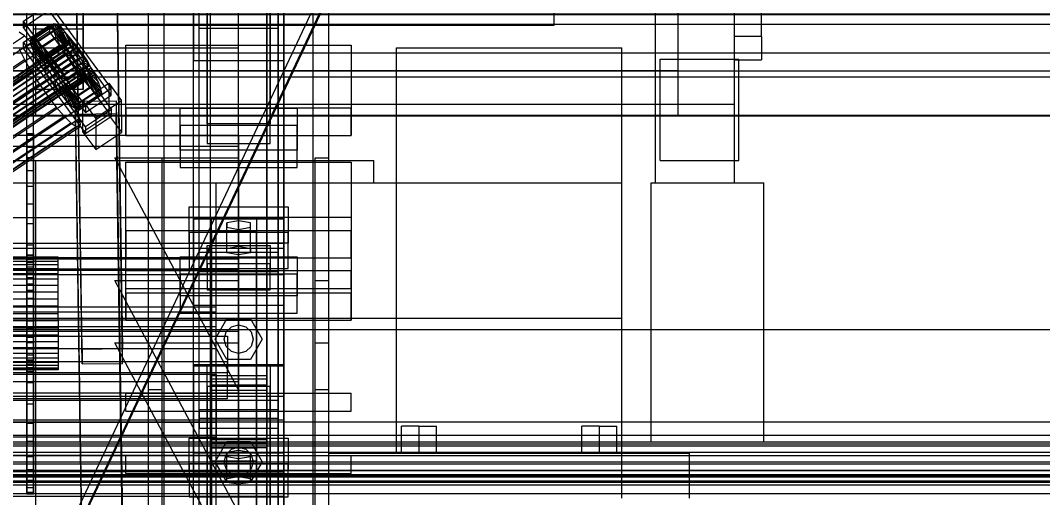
# Model space of a CAD drawing. Header units: millimetres. Extents: x -191664 to 191490, y -197311 to 10263.
# Drawn here: x 333.2 to 786.7, y -30899.7 to -30687.8 of the extents above; entities that cross this region are included whole.
import ezdxf

# ---------------------------------------------------------------- set-up
doc = ezdxf.new("R2010")
doc.units = ezdxf.units.MM
for name, color, linetype, lineweight in [('COTAS_USUARIO', 1, 'Continuous', 0), ('frontal_briquetadora', 7, 'Continuous', 0), ('frontal_C01', 7, 'Continuous', 0), ('frontal_C02', 7, 'Continuous', 0), ('frontal_C03', 7, 'Continuous', 0), ('frontal_C05', 7, 'Continuous', 0), ('frontal_mezcladora', 7, 'Continuous', 0), ('frontal_secador', 7, 'Continuous', 0), ('frontal_tolva-C01', 7, 'Continuous', 0)]:
    doc.layers.add(name, color=color, linetype=linetype, lineweight=lineweight)
doc.dimstyles.new('PLANTA_100', dxfattribs={"dimtxt": 250, "dimasz": 150, "dimexe": 150, "dimexo": 80, "dimgap": 100, "dimtad": 1, "dimtih": 1, "dimtoh": 1, "dimdec": 1, "dimdsep": 46, "dimcen": 0.09, "dimclrd": 1, "dimclre": 1, "dimclrt": 1, "dimadec": 0, "dimazin": 0, "dimtfac": 1, "dimtdec": 4, "dimtofl": 0, "dimtmove": 0, "dimatfit": 3, "dimfxl": 1, "dimtolj": 1, "dimtzin": 0, "dimarcsym": 0})

# ---------------------------------------------------------------- blocks, each defined once
blk = doc.blocks.new('*D104')
at = {"layer": 'COTAS_USUARIO', "color": 1, "lineweight": -2, "transparency": 16777216}
for p, q in [((1220, -30125), (1220, -29975)), ((100, -30275), (1370, -30275)), ((100, -30730), (1370, -30730)), ((1220, -30880), (1220, -31030))]:
    blk.add_line(p, q, dxfattribs=at)
at = {"layer": 'COTAS_USUARIO', "color": 1, "transparency": 16777216}
for points in [[(1195, -30125), (1245, -30125), (1220, -30275)], [(1195, -30880), (1245, -30880), (1220, -30730)]]:
    blk.add_solid(points, dxfattribs=at)
at = {"layer": 'Defpoints', "color": 0, "transparency": 16777216}
for p in [(20, -30275), (20, -30730), (1220, -30730)]:
    blk.add_point(p, dxfattribs=at)
blk = doc.blocks.new('*D105')
at = {"layer": 'COTAS_USUARIO', "color": 1, "lineweight": -2, "transparency": 16777216}
for p, q in [((1220, -30535), (1220, -30385)), ((100, -30685), (1370, -30685)), ((100, -30730), (1370, -30730)), ((1220, -30880), (1220, -31030))]:
    blk.add_line(p, q, dxfattribs=at)
at = {"layer": 'COTAS_USUARIO', "color": 1, "transparency": 16777216}
for points in [[(1195, -30535), (1245, -30535), (1220, -30685)], [(1195, -30880), (1245, -30880), (1220, -30730)]]:
    blk.add_solid(points, dxfattribs=at)
at = {"layer": 'Defpoints', "color": 0, "transparency": 16777216}
for p in [(20, -30685), (20, -30730), (1220, -30730)]:
    blk.add_point(p, dxfattribs=at)
blk = doc.blocks.new('*D112')
at = {"layer": 'COTAS_USUARIO', "color": 1, "lineweight": -2, "transparency": 16777216}
for p, q in [((1220, -30517.25), (1220, -30367.25)), ((100, -30667.25), (1370, -30667.25)), ((100, -30730), (1370, -30730)), ((1220, -30880), (1220, -31030))]:
    blk.add_line(p, q, dxfattribs=at)
at = {"layer": 'COTAS_USUARIO', "color": 1, "transparency": 16777216}
for points in [[(1195, -30517.25), (1245, -30517.25), (1220, -30667.25)], [(1195, -30880), (1245, -30880), (1220, -30730)]]:
    blk.add_solid(points, dxfattribs=at)
at = {"layer": 'Defpoints', "color": 0, "transparency": 16777216}
for p in [(20, -30667.25), (20, -30730), (1220, -30730)]:
    blk.add_point(p, dxfattribs=at)
blk = doc.blocks.new('*D113')
at = {"layer": 'COTAS_USUARIO', "color": 1, "lineweight": -2, "transparency": 16777216}
for p, q in [((1220, -30517.25), (1220, -30367.25)), ((100, -30667.25), (1370, -30667.25)), ((100, -30730), (1370, -30730)), ((1220, -30880), (1220, -31030))]:
    blk.add_line(p, q, dxfattribs=at)
at = {"layer": 'COTAS_USUARIO', "color": 1, "transparency": 16777216}
for points in [[(1195, -30517.25), (1245, -30517.25), (1220, -30667.25)], [(1195, -30880), (1245, -30880), (1220, -30730)]]:
    blk.add_solid(points, dxfattribs=at)
at = {"layer": 'Defpoints', "color": 0, "transparency": 16777216}
for p in [(20, -30667.25), (20, -30730), (1220, -30730)]:
    blk.add_point(p, dxfattribs=at)
blk = doc.blocks.new('*D114')
at = {"layer": 'COTAS_USUARIO', "color": 1, "lineweight": -2, "transparency": 16777216}
for p, q in [((1200, -30765), (1200, -30615)), ((80, -30915), (1350, -30915)), ((80, -31328.5), (1350, -31328.5)), ((1200, -31478.5), (1200, -31628.5))]:
    blk.add_line(p, q, dxfattribs=at)
at = {"layer": 'COTAS_USUARIO', "color": 1, "transparency": 16777216}
for points in [[(1175, -30765), (1225, -30765), (1200, -30915)], [(1175, -31478.5), (1225, -31478.5), (1200, -31328.5)]]:
    blk.add_solid(points, dxfattribs=at)
at = {"layer": 'Defpoints', "color": 0, "transparency": 16777216}
for p in [(0, -30915), (0, -31328.5), (1200, -31328.5)]:
    blk.add_point(p, dxfattribs=at)
blk = doc.blocks.new('*D120')
at = {"layer": 'COTAS_USUARIO', "color": 1, "lineweight": -2, "transparency": 16777216}
for p, q in [((1200, -30120), (1200, -29970)), ((80, -30270), (1350, -30270)), ((80, -30550), (1350, -30550)), ((1200, -30700), (1200, -30850))]:
    blk.add_line(p, q, dxfattribs=at)
at = {"layer": 'COTAS_USUARIO', "color": 1, "transparency": 16777216}
for points in [[(1175, -30120), (1225, -30120), (1200, -30270)], [(1175, -30700), (1225, -30700), (1200, -30550)]]:
    blk.add_solid(points, dxfattribs=at)
at = {"layer": 'Defpoints', "color": 0, "transparency": 16777216}
for p in [(0, -30270), (0, -30550), (1200, -30550)]:
    blk.add_point(p, dxfattribs=at)

msp = doc.modelspace()

# ---------------------------------------------------------------- linework, layer by layer
at = {"layer": 'frontal_briquetadora', "color": 251, "true_color": 0x53616b}
for p, q in [((430, -30700), (430, -30680)), ((315, -30700), (430, -30700)), ((430, -30710), (430, -30700)), ((315, -30710), (430, -30710)), ((430, -30750), (430, -30710)), ((430, -31000), (430, -30710)), ((-1330, -30750), (340, -30750)), ((315, -30750), (430, -30750)), ((340, -30750), (490, -30750)), ((340, -30760), (340, -30750)), ((490, -30760), (490, -30750)), ((-1330, -30760), (340, -30760)), ((340, -30760), (490, -30760)), ((340, -30940), (340, -30760)), ((410, -30760), (420, -30760)), ((410, -30940), (410, -30760)), ((420, -30940), (420, -30760))]:
    msp.add_line(p, q, dxfattribs=at)
at = {"layer": 'frontal_C01', "color": 139, "true_color": 0x354b57}
for p, q in [((390, -31975), (390, -30088.5)), ((397, -31975), (397, -30088.5)), ((463, -31975), (463, -30088.5)), ((470, -31975), (470, -30088.5)), ((417.5, -30948.72), (417.5, -30289.78)), ((442.5, -30289.78), (442.5, -30948.72)), ((417.5, -30974.09), (417.5, -30315.14)), ((442.5, -30974.09), (442.5, -30315.14)), ((410, -30705.62), (410, -30321.41)), ((450, -30705.62), (450, -30321.41)), ((410, -30937.72), (410, -30553.51)), ((450, -30553.51), (450, -30937.72)), ((410, -30985.09), (410, -30600.88)), ((450, -30985.09), (450, -30600.88)), ((360.51, -30833.92), (357.65, -30641.97)), ((375.64, -30641.73), (378.51, -30833.67)), ((360.51, -30840.32), (357.65, -30648.37)), ((378.51, -30840.08), (375.64, -30648.13)), ((410, -30667.72), (410, -30705.62)), ((410, -31051.93), (410, -30667.72)), ((450, -30705.62), (450, -30667.72)), ((450, -30667.72), (450, -31051.93)), ((412.5, -30691.47), (412.5, -30681.87)), ((412.5, -30956.6), (412.5, -30681.87)), ((447.5, -30681.87), (447.5, -30691.47)), ((447.5, -30681.87), (447.5, -30956.6)), ((447.5, -30691.47), (412.5, -30691.47)), ((412.5, -30966.21), (412.5, -30691.47)), ((447.5, -30966.21), (447.5, -30691.47)), ((410, -30705.62), (450, -30705.62)), ((410, -31089.83), (410, -30705.62)), ((450, -31089.83), (450, -30705.62)), ((408, -30786.67), (408, -30770.66)), ((408, -30770.66), (452, -30770.66)), ((408, -30782.03), (408, -30770.66)), ((452, -30770.66), (452, -30786.67)), ((452, -30770.66), (452, -30782.03)), ((418, -30781.87), (418, -30775.47)), ((418, -30775.47), (438, -30775.47)), ((418, -30921.58), (418, -30775.47)), ((438, -30775.47), (438, -30781.87)), ((438, -30775.47), (438, -30921.58)), ((452, -30782.03), (408, -30782.03)), ((408, -30782.03), (408, -30798.04)), ((438, -30781.87), (418, -30781.87)), ((418, -30781.87), (418, -30927.98)), ((438, -30927.98), (438, -30781.87)), ((452, -30798.04), (452, -30782.03)), ((452, -30786.67), (408, -30786.67)), ((408, -30786.67), (408, -30798.04)), ((452, -30798.04), (452, -30786.67)), ((408, -30798.04), (452, -30798.04)), ((430, -30820.93), (-430, -30820.93)), ((430, -30820.93), (430, -30825.93)), ((430, -30825.93), (-430, -30825.93)), ((-425, -30827.99), (425, -30827.99)), ((425, -30827.99), (425, -30844.26)), ((425, -30827.99), (425, -30839.36)), ((430, -30825.93), (430, -30875.93)), ((378.51, -30833.67), (360.51, -30833.92)), ((360.51, -30833.92), (360.51, -30840.32)), ((378.51, -30840.08), (378.51, -30833.67)), ((425, -30839.36), (-425, -30839.36)), ((360.51, -30840.32), (378.51, -30840.08)), ((416, -30850.4), (416, -30840.8)), ((416, -30840.8), (444, -30840.8)), ((416, -30935.43), (416, -30840.8)), ((425, -30855.63), (425, -30839.36)), ((444, -30840.8), (444, -30850.4)), ((444, -30840.8), (444, -30935.43)), ((425, -30844.26), (-425, -30844.26)), ((425, -30855.63), (425, -30844.26)), ((444, -30850.4), (416, -30850.4)), ((416, -30850.4), (416, -30945.03)), ((444, -30945.03), (444, -30850.4)), ((-425, -30855.63), (425, -30855.63)), ((430, -30875.93), (-430, -30875.93)), ((430, -30875.93), (430, -30880.93)), ((430, -30880.93), (-430, -30880.93)), ((390, -30888.93), (397, -30888.93)), ((390, -31975), (390, -30888.93)), ((397, -31975), (397, -30888.93)), ((397, -30888.93), (463, -30888.93)), ((463, -30888.93), (470, -30888.93)), ((463, -31975), (463, -30888.93)), ((470, -31975), (470, -30888.93))]:
    msp.add_line(p, q, dxfattribs=at)
at = {"layer": 'frontal_C01', "color": 251, "true_color": 0x4e626d}
for p, q in [((380, -30808.93), (380, -30775.14)), ((380, -30775.14), (480, -30775.14)), ((380, -30820.93), (380, -30775.14)), ((480, -30775.14), (480, -30808.93)), ((480, -30775.14), (480, -30820.93)), ((480, -30808.93), (380, -30808.93)), ((380, -30808.93), (380, -30820.93)), ((480, -30820.93), (480, -30808.93)), ((380, -30820.93), (480, -30820.93)), ((430, -30933.93), (375, -30830.93)), ((375, -30830.93), (430, -30830.93)), ((390, -30933.93), (390, -30830.93)), ((390, -30830.93), (396, -30830.93)), ((396, -30933.93), (396, -30830.93)), ((430, -30830.93), (430, -30933.93)), ((464, -30933.93), (464, -30830.93)), ((464, -30830.93), (470, -30830.93)), ((470, -30933.93), (470, -30830.93)), ((380, -30880.93), (480, -30880.93)), ((380, -30888.93), (380, -30880.93)), ((480, -30888.93), (480, -30880.93)), ((380, -30888.93), (480, -30888.93))]:
    msp.add_line(p, q, dxfattribs=at)
at = {"layer": 'frontal_C01', "color": 9, "true_color": 0xbdc8cc}
for p, q in [((430, -30776.75), (424.8, -30777.71)), ((424.8, -30777.71), (424.8, -30779.63)), ((424.8, -30789.08), (424.8, -30777.71)), ((424.8, -30779.63), (430, -30780.59)), ((424.8, -30791), (424.8, -30779.63)), ((435.2, -30777.71), (430, -30776.75)), ((430, -30788.12), (430, -30776.75)), ((430, -30780.59), (435.2, -30779.63)), ((435.2, -30779.63), (435.2, -30777.71)), ((435.2, -30789.08), (435.2, -30777.71)), ((435.2, -30791), (435.2, -30779.63)), ((430, -30780.59), (430, -30791.96)), ((424.8, -30789.08), (430, -30788.12)), ((424.8, -30791), (424.8, -30789.08)), ((430, -30788.12), (435.2, -30789.08)), ((435.2, -30789.08), (435.2, -30791)), ((430, -30791.96), (424.8, -30791)), ((435.2, -30791), (430, -30791.96))]:
    msp.add_line(p, q, dxfattribs=at)
at = {"layer": 'frontal_C02', "color": 139, "true_color": 0x354b57}
for p, q in [((390, -31975), (390, -29576.75)), ((397, -31975), (397, -29576.75)), ((463, -31975), (463, -29576.75)), ((470, -31975), (470, -29576.75)), ((390, -31975), (390, -30072.14)), ((397, -31975), (397, -30072.14)), ((463, -31975), (463, -30072.14)), ((470, -31975), (470, -30072.14)), ((410, -30776), (410, -30425.28)), ((450, -30425.28), (450, -30776)), ((417.5, -30963.35), (417.5, -30430.93)), ((442.5, -30430.93), (442.5, -30963.35)), ((417.5, -30990.32), (417.5, -30457.89)), ((442.5, -30990.32), (442.5, -30457.89)), ((410, -30814.26), (410, -30463.54)), ((450, -30814.26), (450, -30463.54)), ((410, -30952.92), (410, -30602.21)), ((450, -30602.21), (450, -30952.92)), ((416, -30733.68), (416, -30639.75)), ((444, -30639.75), (444, -30733.68)), ((416, -30648.52), (416, -30742.44)), ((444, -30742.44), (444, -30648.52)), ((410, -31000.74), (410, -30650.02)), ((450, -31000.74), (450, -30650.02)), ((334.5, -30688.19), (345.97, -30680.5)), ((345.97, -30680.5), (373.5, -30718.1)), ((345.98, -30683.43), (334.51, -30691.11)), ((373.51, -30721.02), (345.98, -30683.43)), ((334.51, -30691.11), (334.5, -30688.19)), ((362.03, -30725.78), (334.5, -30688.19)), ((334.51, -30691.11), (362.04, -30728.7)), ((334.54, -30697.54), (346.01, -30689.86)), ((346.02, -30692.78), (334.55, -30700.46)), ((346.01, -30689.86), (346.02, -30692.78)), ((346.01, -30689.86), (373.54, -30727.45)), ((373.55, -30730.37), (346.02, -30692.78)), ((334.55, -30700.46), (334.54, -30697.54)), ((362.07, -30735.13), (334.54, -30697.54)), ((334.55, -30700.46), (362.08, -30738.06)), ((360.88, -30723.34), (372.35, -30715.65)), ((372.35, -30715.65), (372.41, -30729.68)), ((372.35, -30715.65), (378.09, -30723.49)), ((373.5, -30718.1), (362.03, -30725.78)), ((362.04, -30728.7), (373.51, -30721.02)), ((373.51, -30721.02), (373.5, -30718.1)), ((357.65, -30723.71), (375.64, -30723.47)), ((357.65, -30729.55), (357.65, -30723.71)), ((360.51, -30917.48), (357.65, -30723.71)), ((360.94, -30737.37), (360.88, -30723.34)), ((366.62, -30731.17), (360.88, -30723.34)), ((362.03, -30725.78), (362.04, -30728.7)), ((378.09, -30723.49), (366.62, -30731.17)), ((375.64, -30723.47), (375.64, -30729.31)), ((375.64, -30723.47), (378.51, -30917.23)), ((378.14, -30737.51), (378.09, -30723.49)), ((375.64, -30729.31), (357.65, -30729.55)), ((360.51, -30923.32), (357.65, -30729.55)), ((372.41, -30729.68), (360.94, -30737.37)), ((373.54, -30727.45), (362.07, -30735.13)), ((362.08, -30738.06), (373.55, -30730.37)), ((378.14, -30737.51), (372.41, -30729.68)), ((373.55, -30730.37), (373.54, -30727.45)), ((378.51, -30923.08), (375.64, -30729.31)), ((404, -30745.5), (404, -30726.8)), ((404, -30726.8), (456, -30726.8)), ((404, -30734.45), (404, -30726.8)), ((456, -30726.8), (456, -30745.5)), ((456, -30726.8), (456, -30734.45)), ((366.62, -30731.17), (366.68, -30745.2)), ((456, -30734.45), (404, -30734.45)), ((404, -30734.45), (404, -30753.15)), ((444, -30733.68), (416, -30733.68)), ((416, -30733.68), (416, -30742.44)), ((444, -30742.44), (444, -30733.68)), ((456, -30753.15), (456, -30734.45)), ((360.94, -30737.37), (366.68, -30745.2)), ((362.07, -30735.13), (362.08, -30738.06)), ((366.68, -30745.2), (378.14, -30737.51)), ((416, -30742.44), (444, -30742.44)), ((456, -30745.5), (404, -30745.5)), ((404, -30745.5), (404, -30753.15)), ((456, -30753.15), (456, -30745.5)), ((404, -30753.15), (456, -30753.15)), ((450, -30776), (410, -30776)), ((410, -30776), (410, -30814.26)), ((410, -31126.72), (410, -30776)), ((450, -30814.26), (450, -30776)), ((450, -30776), (450, -31126.72)), ((430, -30793.25), (-430, -30793.25)), ((412.5, -30799.51), (412.5, -30790.74)), ((412.5, -30790.74), (447.5, -30790.74)), ((412.5, -30972.45), (412.5, -30790.74)), ((430, -30793.25), (430, -30798.25)), ((447.5, -30790.74), (447.5, -30799.51)), ((447.5, -30790.74), (447.5, -30972.45)), ((430, -30798.25), (-430, -30798.25)), ((430, -30798.25), (430, -30848.25)), ((447.5, -30799.51), (412.5, -30799.51)), ((412.5, -30981.22), (412.5, -30799.51)), ((447.5, -30981.22), (447.5, -30799.51)), ((410, -30814.26), (450, -30814.26)), ((410, -31164.97), (410, -30814.26)), ((450, -31164.97), (450, -30814.26)), ((430, -30848.25), (-430, -30848.25)), ((430, -30848.25), (430, -30853.25)), ((430, -30853.25), (-430, -30853.25)), ((390, -30861.25), (397, -30861.25)), ((390, -31975), (390, -30861.25)), ((397, -31975), (397, -30861.25)), ((397, -30861.25), (463, -30861.25)), ((463, -30861.25), (470, -30861.25)), ((463, -31975), (463, -30861.25)), ((470, -31975), (470, -30861.25)), ((408, -30887.88), (408, -30873.27)), ((408, -30873.27), (452, -30873.27)), ((408, -30884.74), (408, -30873.27)), ((452, -30873.27), (452, -30887.88)), ((452, -30873.27), (452, -30884.74)), ((418, -30883.5), (418, -30877.65)), ((418, -30877.65), (438, -30877.65)), ((418, -31025.15), (418, -30877.65)), ((438, -30877.65), (438, -30883.5)), ((438, -30877.65), (438, -31025.15)), ((438, -30883.5), (418, -30883.5)), ((418, -30883.5), (418, -31030.99)), ((438, -31030.99), (438, -30883.5)), ((452, -30884.74), (408, -30884.74)), ((408, -30884.74), (408, -30899.36)), ((452, -30887.88), (408, -30887.88)), ((408, -30887.88), (408, -30899.36)), ((452, -30899.36), (452, -30884.74)), ((452, -30899.36), (452, -30887.88)), ((408, -30899.36), (452, -30899.36))]:
    msp.add_line(p, q, dxfattribs=at)
at = {"layer": 'frontal_C02', "color": 155, "true_color": 0x617580}
for p, q in [((338.01, -30695.98), (347.84, -30689.39)), ((339.09, -30696.13), (348.92, -30689.54)), ((347.84, -30689.39), (347.47, -30690.32)), ((348.92, -30689.54), (347.84, -30689.39)), ((347.84, -30689.39), (353.38, -30697.71)), ((350.65, -30690.75), (348.92, -30689.54)), ((348.92, -30689.54), (353.89, -30697.78)), ((337.64, -30696.91), (347.47, -30690.32)), ((338.02, -30698.85), (347.85, -30692.27)), ((340.82, -30697.34), (350.65, -30690.75)), ((343.07, -30699.54), (352.9, -30692.95)), ((347.47, -30690.32), (353.21, -30698.16)), ((347.47, -30690.32), (347.85, -30692.27)), ((347.85, -30692.27), (353.38, -30699.08)), ((347.85, -30692.27), (348.94, -30695.09)), ((352.9, -30692.95), (350.65, -30690.75)), ((350.65, -30690.75), (354.71, -30698.36)), ((355.53, -30695.99), (352.9, -30692.95)), ((352.9, -30692.95), (355.78, -30699.4)), ((337.64, -30696.91), (338.01, -30695.98)), ((343.38, -30704.74), (337.64, -30696.91)), ((338.02, -30698.85), (337.64, -30696.91)), ((343.55, -30704.3), (338.01, -30695.98)), ((338.01, -30695.98), (339.09, -30696.13)), ((344.06, -30704.37), (339.09, -30696.13)), ((339.09, -30696.13), (340.82, -30697.34)), ((339.11, -30701.68), (348.94, -30695.09)), ((344.88, -30704.95), (340.82, -30697.34)), ((340.82, -30697.34), (343.07, -30699.54)), ((340.85, -30705.19), (350.68, -30698.61)), ((353.21, -30698.16), (343.38, -30704.74)), ((353.38, -30697.71), (343.55, -30704.3)), ((353.89, -30697.78), (344.06, -30704.37)), ((354.71, -30698.36), (344.88, -30704.95)), ((345.7, -30702.57), (355.53, -30695.99)), ((348.94, -30695.09), (353.9, -30700.41)), ((348.94, -30695.09), (350.68, -30698.61)), ((350.68, -30698.61), (354.72, -30702.08)), ((350.68, -30698.61), (352.94, -30702.57)), ((353.21, -30698.16), (353.38, -30697.71)), ((353.38, -30699.08), (353.21, -30698.16)), ((353.38, -30697.71), (353.89, -30697.78)), ((353.89, -30697.78), (354.71, -30698.36)), ((354.71, -30698.36), (355.78, -30699.4)), ((358.34, -30699.65), (355.53, -30695.99)), ((355.53, -30695.99), (357.02, -30700.84)), ((343.55, -30705.66), (338.02, -30698.85)), ((339.11, -30701.68), (338.02, -30698.85)), ((344.07, -30707), (339.11, -30701.68)), ((340.85, -30705.19), (339.11, -30701.68)), ((345.95, -30705.99), (343.07, -30699.54)), ((343.07, -30699.54), (345.7, -30702.57)), ((343.11, -30709.16), (352.94, -30702.57)), ((353.38, -30699.08), (343.55, -30705.66)), ((353.9, -30700.41), (344.07, -30707)), ((354.72, -30702.08), (344.9, -30708.67)), ((347.19, -30707.42), (345.7, -30702.57)), ((345.7, -30702.57), (348.52, -30706.24)), ((355.78, -30699.4), (345.95, -30705.99)), ((357.02, -30700.84), (347.19, -30707.42)), ((358.34, -30699.65), (348.52, -30706.24)), ((348.53, -30709.16), (358.36, -30702.57)), ((352.94, -30702.57), (355.8, -30703.96)), ((352.94, -30702.57), (355.57, -30706.72)), ((353.9, -30700.41), (353.38, -30699.08)), ((354.72, -30702.08), (353.9, -30700.41)), ((355.8, -30703.96), (354.72, -30702.08)), ((355.78, -30699.4), (357.02, -30700.84)), ((357.02, -30700.84), (358.36, -30702.57)), ((358.36, -30702.57), (358.34, -30699.65)), ((361.17, -30703.69), (358.34, -30699.65)), ((358.36, -30702.57), (359.69, -30704.49)), ((344.9, -30708.67), (340.85, -30705.19)), ((343.11, -30709.16), (340.85, -30705.19)), ((343.55, -30704.3), (343.38, -30704.74)), ((343.38, -30704.74), (343.55, -30705.66)), ((344.06, -30704.37), (343.55, -30704.3)), ((343.55, -30705.66), (344.07, -30707)), ((344.88, -30704.95), (344.06, -30704.37)), ((344.07, -30707), (344.9, -30708.67)), ((345.95, -30705.99), (344.88, -30704.95)), ((345.74, -30713.3), (355.57, -30706.72)), ((347.19, -30707.42), (345.95, -30705.99)), ((355.8, -30703.96), (345.97, -30710.54)), ((348.53, -30709.16), (347.19, -30707.42)), ((357.04, -30705.92), (347.21, -30712.51)), ((348.52, -30706.24), (348.53, -30709.16)), ((348.52, -30706.24), (351.34, -30710.28)), ((359.69, -30704.49), (349.86, -30711.07)), ((360.94, -30706.45), (351.11, -30713.04)), ((351.34, -30710.28), (361.17, -30703.69)), ((355.57, -30706.72), (357.04, -30705.92)), ((355.57, -30706.72), (358.39, -30710.76)), ((357.04, -30705.92), (355.8, -30703.96)), ((358.38, -30707.83), (357.04, -30705.92)), ((361.17, -30703.69), (359.69, -30704.49)), ((359.69, -30704.49), (360.94, -30706.45)), ((363.8, -30707.83), (360.94, -30706.45)), ((360.94, -30706.45), (362.01, -30708.33)), ((363.8, -30707.83), (361.17, -30703.69)), ((345.97, -30710.54), (343.11, -30709.16)), ((345.74, -30713.3), (343.11, -30709.16)), ((344.9, -30708.67), (345.97, -30710.54)), ((345.97, -30710.54), (347.21, -30712.51)), ((349.86, -30711.07), (348.53, -30709.16)), ((358.38, -30707.83), (348.55, -30714.42)), ((348.56, -30717.34), (358.39, -30710.76)), ((349.86, -30711.07), (351.34, -30710.28)), ((351.11, -30713.04), (349.86, -30711.07)), ((359.71, -30709.57), (349.88, -30716.15)), ((360.96, -30711.01), (351.13, -30717.59)), ((351.34, -30710.28), (353.97, -30714.42)), ((362.01, -30708.33), (352.18, -30714.91)), ((362.03, -30712.05), (352.2, -30718.63)), ((362.83, -30709.99), (353, -30716.58)), ((363.35, -30711.33), (353.52, -30717.92)), ((363.53, -30712.25), (353.7, -30718.84)), ((353.97, -30714.42), (363.8, -30707.83)), ((356.23, -30718.39), (366.06, -30711.8)), ((358.39, -30710.76), (358.38, -30707.83)), ((359.71, -30709.57), (358.38, -30707.83)), ((358.39, -30710.76), (361.21, -30714.42)), ((361.21, -30714.42), (359.71, -30709.57)), ((360.96, -30711.01), (359.71, -30709.57)), ((363.84, -30717.45), (360.96, -30711.01)), ((362.03, -30712.05), (360.96, -30711.01)), ((366.06, -30711.8), (362.01, -30708.33)), ((362.01, -30708.33), (362.83, -30709.99)), ((366.09, -30719.65), (362.03, -30712.05)), ((362.84, -30712.62), (362.03, -30712.05)), ((367.79, -30715.31), (362.83, -30709.99)), ((362.83, -30709.99), (363.35, -30711.33)), ((368.89, -30718.14), (363.35, -30711.33)), ((363.35, -30711.33), (363.53, -30712.25)), ((363.53, -30712.25), (363.36, -30712.69)), ((369.27, -30720.08), (363.53, -30712.25)), ((366.06, -30711.8), (363.8, -30707.83)), ((367.79, -30715.31), (366.06, -30711.8)), ((347.21, -30712.51), (345.74, -30713.3)), ((348.56, -30717.34), (345.74, -30713.3)), ((347.21, -30712.51), (348.55, -30714.42)), ((348.55, -30714.42), (348.56, -30717.34)), ((348.55, -30714.42), (349.88, -30716.15)), ((349.88, -30716.15), (351.38, -30721)), ((349.88, -30716.15), (351.13, -30717.59)), ((352.18, -30714.91), (351.11, -30713.04)), ((351.11, -30713.04), (353.97, -30714.42)), ((351.38, -30721), (361.21, -30714.42)), ((353, -30716.58), (352.18, -30714.91)), ((352.18, -30714.91), (356.23, -30718.39)), ((353.52, -30717.92), (353, -30716.58)), ((353, -30716.58), (357.96, -30721.9)), ((362.84, -30712.62), (353.01, -30719.21)), ((363.36, -30712.69), (353.53, -30719.28)), ((353.97, -30714.42), (356.23, -30718.39)), ((357.96, -30721.9), (367.79, -30715.31)), ((361.21, -30714.42), (363.84, -30717.45)), ((367.82, -30720.87), (362.84, -30712.62)), ((363.36, -30712.69), (362.84, -30712.62)), ((368.9, -30721.01), (363.36, -30712.69)), ((368.89, -30718.14), (367.79, -30715.31)), ((351.38, -30721), (348.56, -30717.34)), ((351.13, -30717.59), (354.01, -30724.04)), ((351.13, -30717.59), (352.2, -30718.63)), ((354.01, -30724.04), (351.38, -30721)), ((352.2, -30718.63), (356.26, -30726.24)), ((352.2, -30718.63), (353.01, -30719.21)), ((353.01, -30719.21), (357.99, -30727.45)), ((353.01, -30719.21), (353.53, -30719.28)), ((353.7, -30718.84), (353.52, -30717.92)), ((353.52, -30717.92), (359.06, -30724.73)), ((353.53, -30719.28), (353.7, -30718.84)), ((353.53, -30719.28), (359.07, -30727.6)), ((353.7, -30718.84), (359.44, -30726.67)), ((354.01, -30724.04), (363.84, -30717.45)), ((356.23, -30718.39), (357.96, -30721.9)), ((356.26, -30726.24), (366.09, -30719.65)), ((357.99, -30727.45), (367.82, -30720.87)), ((359.06, -30724.73), (368.89, -30718.14)), ((359.07, -30727.6), (368.9, -30721.01)), ((359.44, -30726.67), (369.27, -30720.08)), ((363.84, -30717.45), (366.09, -30719.65)), ((366.09, -30719.65), (367.82, -30720.87)), ((367.82, -30720.87), (368.9, -30721.01)), ((369.27, -30720.08), (368.89, -30718.14)), ((368.9, -30721.01), (369.27, -30720.08)), ((356.26, -30726.24), (354.01, -30724.04)), ((357.96, -30721.9), (359.06, -30724.73)), ((359.06, -30724.73), (359.44, -30726.67)), ((357.99, -30727.45), (356.26, -30726.24)), ((359.07, -30727.6), (357.99, -30727.45)), ((359.44, -30726.67), (359.07, -30727.6))]:
    msp.add_line(p, q, dxfattribs=at)
at = {"layer": 'frontal_C02', "color": 252, "true_color": 0x83939a}
for p, q in [((334.94, -30694.67), (332.63, -30693.05)), ((150.63, -30818.15), (334.94, -30694.67)), ((153.64, -30821.09), (337.95, -30697.61)), ((337.95, -30697.61), (334.94, -30694.67)), ((341.46, -30701.67), (337.95, -30697.61)), ((157.15, -30825.15), (341.46, -30701.67)), ((332.66, -30700.47), (334.98, -30705.17)), ((345.23, -30706.56), (341.46, -30701.67)), ((150.67, -30828.65), (334.98, -30705.17)), ((345.23, -30706.56), (160.92, -30830.05)), ((334.98, -30705.17), (338, -30710.47)), ((349, -30711.96), (345.23, -30706.56)), ((153.69, -30833.95), (338, -30710.47)), ((164.69, -30835.45), (349, -30711.96)), ((338, -30710.47), (341.52, -30716.01)), ((352.52, -30717.5), (349, -30711.96)), ((157.21, -30839.49), (341.52, -30716.01)), ((341.52, -30716.01), (345.29, -30721.41)), ((168.21, -30840.99), (352.52, -30717.5)), ((355.54, -30722.8), (352.52, -30717.5)), ((160.98, -30844.89), (345.29, -30721.41)), ((171.23, -30846.29), (355.54, -30722.8)), ((345.29, -30721.41), (349.06, -30726.3)), ((357.86, -30727.5), (355.54, -30722.8)), ((164.75, -30849.79), (349.06, -30726.3)), ((168.26, -30853.84), (352.57, -30730.36)), ((173.55, -30850.98), (357.86, -30727.5)), ((349.06, -30726.3), (352.57, -30730.36)), ((352.57, -30730.36), (355.58, -30733.3)), ((359.33, -30731.28), (357.86, -30727.5)), ((171.28, -30856.78), (355.58, -30733.3)), ((173.58, -30858.41), (357.89, -30734.92)), ((175.02, -30854.76), (359.33, -30731.28)), ((175.52, -30857.36), (359.83, -30733.88)), ((355.58, -30733.3), (357.89, -30734.92)), ((357.89, -30734.92), (359.34, -30735.12)), ((359.83, -30733.88), (359.33, -30731.28)), ((359.34, -30735.12), (359.83, -30733.88)), ((175.03, -30858.61), (359.34, -30735.12))]:
    msp.add_line(p, q, dxfattribs=at)
at = {"layer": 'frontal_C02', "color": 9, "true_color": 0xbac6cb}
for p, q in [((141.04, -30840.3), (354.84, -30697.06)), ((141.22, -30839.86), (355.02, -30696.62)), ((141.22, -30841.22), (355.02, -30697.98)), ((141.73, -30839.93), (355.53, -30696.69)), ((142.55, -30840.5), (356.35, -30697.26)), ((143.62, -30841.55), (357.42, -30698.3)), ((355.02, -30696.62), (354.84, -30697.06)), ((354.84, -30697.06), (355.02, -30697.98)), ((355.53, -30696.69), (355.02, -30696.62)), ((355.02, -30697.98), (355.54, -30699.32)), ((356.35, -30697.26), (355.53, -30696.69)), ((357.42, -30698.3), (356.35, -30697.26)), ((358.66, -30699.74), (357.42, -30698.3)), ((141.74, -30842.56), (355.54, -30699.32)), ((142.56, -30844.22), (356.36, -30700.98)), ((143.64, -30846.1), (357.43, -30702.86)), ((144.86, -30842.98), (358.66, -30699.74)), ((360, -30701.48), (146.2, -30844.72)), ((355.54, -30699.32), (356.36, -30700.98)), ((356.36, -30700.98), (357.43, -30702.86)), ((357.43, -30702.86), (358.68, -30704.82)), ((360, -30701.48), (358.66, -30699.74)), ((361.33, -30703.39), (360, -30701.48)), ((144.88, -30848.06), (358.68, -30704.82)), ((146.22, -30849.98), (360.02, -30706.74)), ((147.53, -30846.63), (361.33, -30703.39)), ((148.78, -30848.59), (362.58, -30705.35)), ((149.85, -30850.47), (363.65, -30707.23)), ((358.68, -30704.82), (360.02, -30706.74)), ((360.02, -30706.74), (361.35, -30708.47)), ((362.58, -30705.35), (361.33, -30703.39)), ((363.65, -30707.23), (362.58, -30705.35)), ((364.47, -30708.9), (363.65, -30707.23)), ((147.55, -30851.71), (361.35, -30708.47)), ((148.8, -30853.15), (362.6, -30709.91)), ((149.86, -30854.19), (363.66, -30710.95)), ((150.67, -30852.14), (364.47, -30708.9)), ((150.68, -30854.77), (364.48, -30711.53)), ((151.19, -30853.48), (364.99, -30710.23)), ((151.2, -30854.84), (364.99, -30711.6)), ((151.37, -30854.4), (365.17, -30711.15)), ((361.35, -30708.47), (362.6, -30709.91)), ((362.6, -30709.91), (363.66, -30710.95)), ((363.66, -30710.95), (364.48, -30711.53)), ((364.99, -30710.23), (364.47, -30708.9)), ((364.48, -30711.53), (364.99, -30711.6)), ((365.17, -30711.15), (364.99, -30710.23)), ((364.99, -30711.6), (365.17, -30711.15))]:
    msp.add_line(p, q, dxfattribs=at)
at = {"layer": 'frontal_C02', "color": 251, "true_color": 0x4e626d}
for p, q in [((380, -30781.25), (380, -30750.69)), ((380, -30750.69), (480, -30750.69)), ((380, -30793.25), (380, -30750.69)), ((480, -30750.69), (480, -30781.25)), ((480, -30750.69), (480, -30793.25)), ((480, -30781.25), (380, -30781.25)), ((380, -30781.25), (380, -30793.25)), ((480, -30793.25), (480, -30781.25)), ((380, -30793.25), (480, -30793.25)), ((430, -30906.25), (375, -30803.25)), ((375, -30803.25), (430, -30803.25)), ((390, -30906.25), (390, -30803.25)), ((390, -30803.25), (396, -30803.25)), ((396, -30906.25), (396, -30803.25)), ((430, -30803.25), (430, -30906.25)), ((464, -30906.25), (464, -30803.25)), ((464, -30803.25), (470, -30803.25)), ((470, -30906.25), (470, -30803.25)), ((380, -30853.25), (480, -30853.25)), ((380, -30861.25), (380, -30853.25)), ((480, -30861.25), (480, -30853.25)), ((380, -30861.25), (480, -30861.25))]:
    msp.add_line(p, q, dxfattribs=at)
at = {"layer": 'frontal_C02', "color": 9, "true_color": 0xaebcc4}
for p, q in [((419.6, -30883.75), (424.8, -30874.75)), ((424.8, -30874.75), (435.2, -30874.75)), ((435.2, -30874.75), (440.4, -30883.75)), ((424.46, -30880.55), (426.8, -30878.21)), ((426.8, -30878.21), (430, -30877.35)), ((430, -30877.35), (433.2, -30878.21)), ((433.2, -30878.21), (435.54, -30880.55)), ((424.8, -30892.76), (419.6, -30883.75)), ((423.6, -30883.75), (424.46, -30880.55)), ((424.46, -30886.95), (423.6, -30883.75)), ((440.4, -30883.75), (435.2, -30892.76)), ((435.54, -30880.55), (436.4, -30883.75)), ((436.4, -30883.75), (435.54, -30886.95)), ((426.8, -30889.3), (424.46, -30886.95)), ((435.54, -30886.95), (433.2, -30889.3)), ((435.2, -30892.76), (424.8, -30892.76)), ((430, -30890.15), (426.8, -30889.3)), ((433.2, -30889.3), (430, -30890.15))]:
    msp.add_line(p, q, dxfattribs=at)
at = {"layer": 'frontal_C02', "color": 9, "true_color": 0xbdc8cc}
for p, q in [((430, -30878.82), (424.8, -30879.7)), ((424.8, -30879.7), (424.8, -30881.45)), ((424.8, -30891.17), (424.8, -30879.7)), ((435.2, -30879.7), (430, -30878.82)), ((430, -30890.3), (430, -30878.82)), ((435.2, -30881.45), (435.2, -30879.7)), ((435.2, -30891.17), (435.2, -30879.7)), ((424.8, -30881.45), (430, -30882.33)), ((424.8, -30892.93), (424.8, -30881.45)), ((430, -30882.33), (435.2, -30881.45)), ((430, -30882.33), (430, -30893.8)), ((435.2, -30892.93), (435.2, -30881.45)), ((424.8, -30891.17), (430, -30890.3)), ((424.8, -30892.93), (424.8, -30891.17)), ((430, -30893.8), (424.8, -30892.93)), ((430, -30890.3), (435.2, -30891.17)), ((435.2, -30892.93), (430, -30893.8)), ((435.2, -30891.17), (435.2, -30892.93))]:
    msp.add_line(p, q, dxfattribs=at)
at = {"layer": 'frontal_C03', "color": 139, "true_color": 0x354b57}
for p, q in [((390, -31975), (390, -29153.29)), ((397, -31975), (397, -29153.29)), ((463, -31975), (463, -29153.29)), ((470, -31975), (470, -29153.29)), ((390, -31975), (390, -29352.58)), ((397, -31975), (397, -29352.58)), ((463, -31975), (463, -29352.58)), ((470, -31975), (470, -29352.58)), ((390, -31975), (390, -30079.71)), ((397, -31975), (397, -30079.71)), ((463, -31975), (463, -30079.71)), ((470, -31975), (470, -30079.71)), ((417.5, -30852.01), (417.5, -30201.4)), ((442.5, -30201.4), (442.5, -30852.01)), ((417.5, -30877.6), (417.5, -30226.99)), ((442.5, -30877.6), (442.5, -30226.99)), ((410, -30840.73), (410, -30517.56)), ((410, -30841.28), (410, -30518.1)), ((450, -30517.56), (450, -30840.73)), ((450, -30518.1), (450, -30841.28)), ((412.5, -30860.76), (412.5, -30533.33)), ((447.5, -30533.33), (447.5, -30860.76)), ((412.5, -30868.84), (412.5, -30541.41)), ((447.5, -30868.84), (447.5, -30541.41)), ((410, -30879.8), (410, -30556.63)), ((450, -30879.8), (450, -30556.63)), ((410, -30888.88), (410, -30565.71)), ((450, -30888.88), (450, -30565.71)), ((430, -30738.85), (-430, -30738.85)), ((430, -30738.85), (430, -30743.85)), ((430, -30743.85), (-430, -30743.85)), ((430, -30743.85), (430, -30793.85)), ((-450, -30775.35), (450, -30775.35)), ((450, -30775.35), (450, -30789.03)), ((450, -30775.35), (450, -30786.9)), ((450, -30786.9), (-450, -30786.9)), ((450, -30789.03), (-450, -30789.03)), ((416, -30795.86), (416, -30787.78)), ((416, -30787.78), (444, -30787.78)), ((416, -30799.34), (416, -30787.78)), ((444, -30787.78), (444, -30795.86)), ((444, -30787.78), (444, -30799.34)), ((450, -30800.59), (450, -30786.9)), ((450, -30800.59), (450, -30789.03)), ((430, -30793.85), (-430, -30793.85)), ((404, -30810.07), (404, -30792.83)), ((404, -30792.83), (456, -30792.83)), ((404, -30800.54), (404, -30792.83)), ((430, -30793.85), (430, -30798.85)), ((456, -30792.83), (456, -30810.07)), ((456, -30792.83), (456, -30800.54)), ((444, -30795.86), (416, -30795.86)), ((416, -30795.86), (416, -30807.42)), ((444, -30807.42), (444, -30795.86)), ((-450, -30800.59), (450, -30800.59)), ((430, -30798.85), (-430, -30798.85)), ((456, -30800.54), (404, -30800.54)), ((404, -30800.54), (404, -30817.77)), ((444, -30799.34), (416, -30799.34)), ((416, -30799.34), (416, -30807.42)), ((444, -30807.42), (444, -30799.34)), ((456, -30817.77), (456, -30800.54)), ((390, -30806.85), (397, -30806.85)), ((390, -31975), (390, -30806.85)), ((397, -31975), (397, -30806.85)), ((397, -30806.85), (463, -30806.85)), ((416, -30807.42), (444, -30807.42)), ((463, -30806.85), (470, -30806.85)), ((463, -31975), (463, -30806.85)), ((470, -31975), (470, -30806.85)), ((456, -30810.07), (404, -30810.07)), ((404, -30810.07), (404, -30817.77)), ((456, -30817.77), (456, -30810.07)), ((404, -30817.77), (456, -30817.77)), ((450, -30840.73), (410, -30840.73)), ((410, -30840.73), (410, -30888.88)), ((410, -31163.9), (410, -30840.73)), ((450, -30841.28), (410, -30841.28)), ((410, -30841.28), (410, -30879.8)), ((410, -31164.45), (410, -30841.28)), ((450, -30888.88), (450, -30840.73)), ((450, -30840.73), (450, -31163.9)), ((450, -30879.8), (450, -30841.28)), ((450, -30841.28), (450, -31164.45)), ((417.5, -30875.54), (417.5, -30845.54)), ((417.5, -30845.54), (442.5, -30845.54)), ((417.5, -30845.54), (417.5, -30849.8)), ((442.5, -30847.16), (417.5, -30847.16)), ((417.5, -30847.16), (417.5, -30873.91)), ((417.5, -31401.47), (417.5, -30847.16)), ((442.5, -30845.54), (442.5, -30875.54)), ((442.5, -30849.8), (442.5, -30845.54)), ((442.5, -30873.91), (442.5, -30847.16)), ((442.5, -30847.16), (442.5, -31401.47)), ((442.5, -30849.8), (417.5, -30849.8)), ((417.5, -30849.8), (417.5, -30879.8)), ((417.5, -30877.6), (417.5, -30852.01)), ((417.5, -30852.01), (442.5, -30852.01)), ((442.5, -30879.8), (442.5, -30849.8)), ((442.5, -30852.01), (442.5, -30877.6)), ((-450, -30854.6), (450, -30854.6)), ((412.5, -30864.58), (412.5, -30856.5)), ((412.5, -30856.5), (447.5, -30856.5)), ((412.5, -31183.93), (412.5, -30856.5)), ((447.5, -30856.5), (447.5, -30864.58)), ((447.5, -30856.5), (447.5, -31183.93)), ((450, -30854.6), (450, -30865.37)), ((450, -30854.6), (450, -30888.31)), ((447.5, -30860.76), (412.5, -30860.76)), ((412.5, -30860.76), (412.5, -30868.84)), ((447.5, -30868.84), (447.5, -30860.76)), ((450, -30865.37), (-450, -30865.37)), ((447.5, -30864.58), (412.5, -30864.58)), ((412.5, -31192.01), (412.5, -30864.58)), ((447.5, -31192.01), (447.5, -30864.58)), ((450, -30899.08), (450, -30865.37)), ((412.5, -30868.84), (447.5, -30868.84)), ((417.5, -30873.91), (442.5, -30873.91)), ((417.5, -31428.21), (417.5, -30873.91)), ((442.5, -30875.54), (417.5, -30875.54)), ((417.5, -30875.54), (417.5, -30879.8)), ((442.5, -31428.21), (442.5, -30873.91)), ((442.5, -30875.54), (442.5, -30879.8)), ((410, -30879.8), (450, -30879.8)), ((410, -31202.97), (410, -30879.8)), ((442.5, -30877.6), (417.5, -30877.6)), ((417.5, -30879.8), (442.5, -30879.8)), ((450, -31202.97), (450, -30879.8)), ((450, -30888.31), (-450, -30888.31)), ((410, -30888.88), (450, -30888.88)), ((410, -31212.05), (410, -30888.88)), ((450, -30899.08), (450, -30888.31)), ((450, -31212.05), (450, -30888.88)), ((-450, -30899.08), (450, -30899.08))]:
    msp.add_line(p, q, dxfattribs=at)
at = {"layer": 'frontal_C03', "color": 251, "true_color": 0x4e626d}
for p, q in [((380, -30726.85), (380, -30698.88)), ((380, -30698.88), (480, -30698.88)), ((380, -30738.85), (380, -30698.88)), ((480, -30698.88), (480, -30726.85)), ((480, -30698.88), (480, -30738.85)), ((480, -30726.85), (380, -30726.85)), ((380, -30726.85), (380, -30738.85)), ((480, -30738.85), (480, -30726.85)), ((380, -30738.85), (480, -30738.85)), ((430, -30851.85), (375, -30748.85)), ((375, -30748.85), (430, -30748.85)), ((390, -30851.85), (390, -30748.85)), ((390, -30748.85), (396, -30748.85)), ((396, -30851.85), (396, -30748.85)), ((430, -30748.85), (430, -30851.85)), ((464, -30851.85), (464, -30748.85)), ((464, -30748.85), (470, -30748.85)), ((470, -30851.85), (470, -30748.85)), ((380, -30798.85), (480, -30798.85)), ((380, -30806.85), (380, -30798.85)), ((480, -30806.85), (480, -30798.85)), ((380, -30806.85), (480, -30806.85)), ((396, -30851.85), (390, -30851.85)), ((470, -30851.85), (464, -30851.85))]:
    msp.add_line(p, q, dxfattribs=at)
at = {"layer": 'frontal_C03', "color": 9, "true_color": 0xaebcc4}
for p, q in [((419.6, -30829.35), (424.8, -30820.34)), ((424.8, -30820.34), (435.2, -30820.34)), ((435.2, -30820.34), (440.4, -30829.35)), ((424.46, -30826.15), (426.8, -30823.81)), ((426.8, -30823.81), (430, -30822.95)), ((430, -30822.95), (433.2, -30823.81)), ((433.2, -30823.81), (435.54, -30826.15)), ((424.8, -30838.35), (419.6, -30829.35)), ((423.6, -30829.35), (424.46, -30826.15)), ((424.46, -30832.55), (423.6, -30829.35)), ((440.4, -30829.35), (435.2, -30838.35)), ((435.54, -30826.15), (436.4, -30829.35)), ((436.4, -30829.35), (435.54, -30832.55)), ((426.8, -30834.89), (424.46, -30832.55)), ((435.54, -30832.55), (433.2, -30834.89)), ((435.2, -30838.35), (424.8, -30838.35)), ((430, -30835.75), (426.8, -30834.89)), ((433.2, -30834.89), (430, -30835.75))]:
    msp.add_line(p, q, dxfattribs=at)
at = {"layer": 'frontal_C05', "color": 251, "true_color": 0x596770}
for p, q in [((336, -30818), (336, -30575)), ((339, -30818), (339, -30575)), ((336, -30738), (336, -30655)), ((339, -30738), (339, -30655)), ((570, -30690), (570, -30675)), ((300, -30690), (340, -30690)), ((300, -30690), (570, -30690)), ((340, -30730), (340, -30690)), ((300, -30730), (340, -30730)), ((315, -30818), (336, -30818))]:
    msp.add_line(p, q, dxfattribs=at)
at = {"layer": 'frontal_C05', "color": 253, "true_color": 0xa2a8aa}
for p, q in [((336, -30792), (336, -30738)), ((336, -30738), (336, -30738.68)), ((336, -30738), (339, -30738)), ((336, -30792.22), (336, -30738.68)), ((336, -30738.68), (336, -30740.73)), ((336, -30738.68), (339, -30738.68)), ((339, -30738.68), (339, -30738)), ((339, -30738), (339, -30792)), ((339, -30740.73), (339, -30738.68)), ((339, -30738.68), (339, -30792.22)), ((336, -30792.89), (336, -30740.73)), ((336, -30740.73), (336, -30744.09)), ((336, -30740.73), (339, -30740.73)), ((339, -30744.09), (339, -30740.73)), ((339, -30740.73), (339, -30792.89)), ((336, -30793.98), (336, -30744.09)), ((336, -30744.09), (336, -30748.72)), ((336, -30744.09), (339, -30744.09)), ((339, -30748.72), (339, -30744.09)), ((339, -30744.09), (339, -30793.98)), ((336, -30795.48), (336, -30748.72)), ((336, -30748.72), (336, -30754.53)), ((336, -30748.72), (339, -30748.72)), ((339, -30754.53), (339, -30748.72)), ((339, -30748.72), (339, -30795.48)), ((336, -30797.37), (336, -30754.53)), ((336, -30754.53), (336, -30761.43)), ((336, -30754.53), (339, -30754.53)), ((339, -30761.43), (339, -30754.53)), ((339, -30754.53), (339, -30797.37)), ((336, -30799.62), (336, -30761.43)), ((336, -30761.43), (336, -30769.3)), ((336, -30761.43), (339, -30761.43)), ((339, -30769.3), (339, -30761.43)), ((339, -30761.43), (339, -30799.62)), ((336, -30802.17), (336, -30769.3)), ((336, -30769.3), (336, -30778)), ((336, -30769.3), (339, -30769.3)), ((339, -30778), (339, -30769.3)), ((339, -30769.3), (339, -30802.17)), ((336, -30805), (336, -30778)), ((336, -30778), (336, -30787.39)), ((336, -30778), (339, -30778)), ((339, -30787.39), (339, -30778)), ((339, -30778), (339, -30805)), ((336, -30808.05), (336, -30787.39)), ((336, -30787.39), (336, -30797.29)), ((336, -30787.39), (339, -30787.39)), ((339, -30797.29), (339, -30787.39)), ((339, -30787.39), (339, -30808.05)), ((336, -30792.22), (336, -30792)), ((339, -30792), (336, -30792)), ((336, -30792.89), (336, -30792.22)), ((339, -30792.22), (336, -30792.22)), ((336, -30793.98), (336, -30792.89)), ((339, -30792.89), (336, -30792.89)), ((339, -30792), (339, -30792.22)), ((339, -30792.22), (339, -30792.89)), ((339, -30792.89), (339, -30793.98)), ((336, -30795.48), (336, -30793.98)), ((339, -30793.98), (336, -30793.98)), ((336, -30797.37), (336, -30795.48)), ((339, -30795.48), (336, -30795.48)), ((336, -30811.27), (336, -30797.29)), ((336, -30797.29), (336, -30807.56)), ((336, -30797.29), (339, -30797.29)), ((336, -30799.62), (336, -30797.37)), ((339, -30797.37), (336, -30797.37)), ((339, -30793.98), (339, -30795.48)), ((339, -30795.48), (339, -30797.37)), ((339, -30807.56), (339, -30797.29)), ((339, -30797.29), (339, -30811.27)), ((339, -30797.37), (339, -30799.62)), ((336, -30802.17), (336, -30799.62)), ((339, -30799.62), (336, -30799.62)), ((336, -30805), (336, -30802.17)), ((339, -30802.17), (336, -30802.17)), ((339, -30799.62), (339, -30802.17)), ((339, -30802.17), (339, -30805)), ((336, -30808.05), (336, -30805)), ((339, -30805), (336, -30805)), ((336, -30814.61), (336, -30807.56)), ((336, -30807.56), (336, -30818)), ((336, -30807.56), (339, -30807.56)), ((339, -30805), (339, -30808.05)), ((339, -30818), (339, -30807.56)), ((339, -30807.56), (339, -30814.61)), ((336, -30811.27), (336, -30808.05)), ((339, -30808.05), (336, -30808.05)), ((336, -30814.61), (336, -30811.27)), ((339, -30811.27), (336, -30811.27)), ((339, -30808.05), (339, -30811.27)), ((339, -30811.27), (339, -30814.61)), ((336, -30818), (336, -30814.61)), ((339, -30814.61), (336, -30814.61)), ((339, -30814.61), (339, -30818)), ((336, -30818), (339, -30818)), ((336, -30818), (336, -30821.39)), ((336, -30828.44), (336, -30818)), ((339, -30818), (339, -30828.44)), ((339, -30821.39), (339, -30818)), ((336, -30821.39), (336, -30828.44)), ((339, -30821.39), (336, -30821.39)), ((336, -30821.39), (336, -30824.73)), ((336, -30824.73), (336, -30838.71)), ((339, -30824.73), (336, -30824.73)), ((336, -30824.73), (336, -30827.95)), ((339, -30828.44), (339, -30821.39)), ((339, -30824.73), (339, -30821.39)), ((339, -30838.71), (339, -30824.73)), ((339, -30827.95), (339, -30824.73)), ((336, -30827.95), (336, -30848.61)), ((339, -30827.95), (336, -30827.95)), ((336, -30827.95), (336, -30831)), ((336, -30828.44), (339, -30828.44)), ((336, -30838.71), (336, -30828.44)), ((339, -30848.61), (339, -30827.95)), ((339, -30831), (339, -30827.95)), ((339, -30828.44), (339, -30838.71)), ((336, -30831), (336, -30858)), ((339, -30831), (336, -30831)), ((336, -30831), (336, -30833.83)), ((336, -30833.83), (336, -30866.7)), ((339, -30833.83), (336, -30833.83)), ((336, -30833.83), (336, -30836.38)), ((339, -30858), (339, -30831)), ((339, -30833.83), (339, -30831)), ((339, -30866.7), (339, -30833.83)), ((339, -30836.38), (339, -30833.83)), ((336, -30836.38), (336, -30874.57)), ((339, -30836.38), (336, -30836.38)), ((336, -30836.38), (336, -30838.63)), ((336, -30838.63), (336, -30881.47)), ((339, -30838.63), (336, -30838.63)), ((336, -30838.63), (336, -30840.52)), ((336, -30838.71), (339, -30838.71)), ((336, -30848.61), (336, -30838.71)), ((339, -30874.57), (339, -30836.38)), ((339, -30838.63), (339, -30836.38)), ((339, -30881.47), (339, -30838.63)), ((339, -30840.52), (339, -30838.63)), ((339, -30838.71), (339, -30848.61)), ((336, -30840.52), (336, -30887.28)), ((339, -30840.52), (336, -30840.52)), ((336, -30840.52), (336, -30842.02)), ((336, -30842.02), (336, -30891.91)), ((339, -30842.02), (336, -30842.02)), ((336, -30842.02), (336, -30843.11)), ((336, -30843.11), (336, -30895.27)), ((339, -30843.11), (336, -30843.11)), ((336, -30843.11), (336, -30843.78)), ((336, -30843.78), (336, -30897.32)), ((339, -30843.78), (336, -30843.78)), ((336, -30843.78), (336, -30844)), ((339, -30887.28), (339, -30840.52)), ((339, -30842.02), (339, -30840.52)), ((339, -30891.91), (339, -30842.02)), ((339, -30843.11), (339, -30842.02)), ((339, -30895.27), (339, -30843.11)), ((339, -30843.78), (339, -30843.11)), ((339, -30897.32), (339, -30843.78)), ((339, -30844), (339, -30843.78)), ((336, -30844), (336, -30898)), ((339, -30844), (336, -30844)), ((339, -30898), (339, -30844)), ((336, -30848.61), (339, -30848.61)), ((336, -30858), (336, -30848.61)), ((339, -30848.61), (339, -30858)), ((336, -30858), (339, -30858)), ((336, -30866.7), (336, -30858)), ((339, -30858), (339, -30866.7)), ((336, -30866.7), (339, -30866.7)), ((336, -30874.57), (336, -30866.7)), ((339, -30866.7), (339, -30874.57)), ((336, -30874.57), (339, -30874.57)), ((336, -30881.47), (336, -30874.57)), ((339, -30874.57), (339, -30881.47)), ((336, -30881.47), (339, -30881.47)), ((336, -30887.28), (336, -30881.47)), ((339, -30881.47), (339, -30887.28)), ((336, -30887.28), (339, -30887.28)), ((336, -30891.91), (336, -30887.28)), ((339, -30887.28), (339, -30891.91)), ((336, -30891.91), (339, -30891.91)), ((336, -30895.27), (336, -30891.91)), ((339, -30891.91), (339, -30895.27)), ((336, -30895.27), (339, -30895.27)), ((336, -30897.32), (336, -30895.27)), ((336, -30897.32), (339, -30897.32)), ((336, -30898), (336, -30897.32)), ((336, -30898), (339, -30898)), ((339, -30895.27), (339, -30897.32)), ((339, -30897.32), (339, -30898))]:
    msp.add_line(p, q, dxfattribs=at)
at = {"layer": 'frontal_C05', "color": 253, "true_color": 0xaab3b8}
for p, q in [((350, -30793), (310, -30793)), ((350, -30793.21), (310, -30793.21)), ((350, -30793.85), (310, -30793.85)), ((350, -30793.21), (350, -30793)), ((350, -30793.85), (350, -30793.21)), ((350, -30794.9), (350, -30793.85)), ((350, -30794.9), (310, -30794.9)), ((350, -30796.35), (310, -30796.35)), ((350, -30798.17), (310, -30798.17)), ((350, -30796.35), (350, -30794.9)), ((350, -30798.17), (350, -30796.35)), ((350, -30800.32), (350, -30798.17)), ((350, -30800.32), (310, -30800.32)), ((350, -30802.78), (310, -30802.78)), ((350, -30802.78), (350, -30800.32)), ((350, -30805.5), (350, -30802.78)), ((350, -30805.5), (310, -30805.5)), ((350, -30808.43), (350, -30805.5)), ((350, -30808.43), (310, -30808.43)), ((350, -30811.53), (310, -30811.53)), ((350, -30811.53), (350, -30808.43)), ((350, -30814.74), (350, -30811.53)), ((350, -30814.74), (310, -30814.74)), ((350, -30818), (350, -30814.74)), ((310, -30818), (350, -30818)), ((350, -30821.26), (350, -30818)), ((350, -30821.26), (310, -30821.26)), ((350, -30824.47), (310, -30824.47)), ((350, -30821.26), (350, -30824.47)), ((350, -30824.47), (350, -30827.57)), ((350, -30827.57), (310, -30827.57)), ((350, -30827.57), (350, -30830.5)), ((350, -30830.5), (310, -30830.5)), ((350, -30833.22), (310, -30833.22)), ((350, -30830.5), (350, -30833.22)), ((350, -30833.22), (350, -30835.68)), ((350, -30835.68), (310, -30835.68)), ((350, -30837.83), (310, -30837.83)), ((350, -30835.68), (350, -30837.83)), ((350, -30837.83), (350, -30839.65)), ((350, -30839.65), (310, -30839.65)), ((350, -30841.1), (310, -30841.1)), ((350, -30842.15), (310, -30842.15)), ((350, -30842.79), (310, -30842.79)), ((350, -30843), (310, -30843)), ((350, -30839.65), (350, -30841.1)), ((350, -30841.1), (350, -30842.15)), ((350, -30842.15), (350, -30842.79)), ((350, -30842.79), (350, -30843))]:
    msp.add_line(p, q, dxfattribs=at)
at = {"layer": 'frontal_mezcladora', "color": 252, "true_color": 0x8b8c91}
for p, q in [((625, -30725), (625, -29700)), ((650, -30725), (650, -29700)), ((339, -30691.49), (339, -30421.49)), ((361, -30421.49), (361, -30691.49)), ((339, -30718.51), (339, -30448.51)), ((361, -30718.51), (361, -30448.51)), ((339, -30718.51), (339, -30691.49)), ((339, -30691.49), (361, -30691.49)), ((361, -30691.49), (361, -30718.51)), ((361, -30718.51), (339, -30718.51)), ((625, -30725), (650, -30725))]:
    msp.add_line(p, q, dxfattribs=at)
at = {"layer": 'frontal_mezcladora', "color": 9, "true_color": 0xc6c9c8}
for p, q in [((615, -30760), (615, -29730)), ((650, -30760), (650, -29730)), ((617, -30705), (652, -30705)), ((617, -30750), (617, -30705)), ((652, -30750), (652, -30705)), ((617, -30750), (652, -30750)), ((615, -30760), (650, -30760)), ((470, -30880), (630, -30880)), ((470, -30900), (470, -30880)), ((630, -30900), (630, -30880))]:
    msp.add_line(p, q, dxfattribs=at)
at = {"layer": 'frontal_mezcladora', "color": 253, "true_color": 0xa5a6aa}
for p, q in [((625, -30725), (625, -29730)), ((-625, -30710), (625, -30710)), ((150, -30710), (625, -30710)), ((625, -30730), (625, -30710)), ((-625, -30725), (625, -30725)), ((-625, -30730), (625, -30730)), ((150, -30730), (625, -30730))]:
    msp.add_line(p, q, dxfattribs=at)
at = {"layer": 'frontal_mezcladora', "color": 149, "true_color": 0x3c4245}
for p, q in [((650, -30695), (650, -30684.61)), ((662, -30695), (662, -30684.61)), ((650, -30705.39), (650, -30695)), ((662, -30695), (650, -30695)), ((662, -30695), (662, -30705.39)), ((650, -30705.39), (662, -30705.39))]:
    msp.add_line(p, q, dxfattribs=at)
at = {"layer": 'frontal_mezcladora', "color": 251, "true_color": 0x64686b}
for p, q in [((500, -30700), (600, -30700)), ((500, -30880), (500, -30700)), ((600, -30880), (600, -30700)), ((-600, -30760), (600, -30760)), ((600, -30875), (600, -30760)), ((613, -30760), (663, -30760)), ((613, -30875), (613, -30760)), ((663, -30875), (663, -30760)), ((-600, -30820), (600, -30820)), ((600, -30900), (600, -30820)), ((-600, -30875), (600, -30875)), ((613, -30875), (663, -30875)), ((500, -30880), (600, -30880))]:
    msp.add_line(p, q, dxfattribs=at)
at = {"layer": 'frontal_mezcladora', "color": 250, "true_color": 0x33393d}
for p, q in [((190, -30815), (420, -30815)), ((420, -30817.28), (420, -30815)), ((190, -30817.28), (420, -30817.28)), ((420, -30823.79), (420, -30817.28)), ((190, -30823.79), (420, -30823.79)), ((420, -30833.52), (420, -30823.79)), ((190, -30833.52), (420, -30833.52)), ((420, -30845), (420, -30833.52)), ((420, -30845), (190, -30845)), ((420, -30845), (420, -30856.48)), ((190, -30856.48), (420, -30856.48)), ((420, -30856.48), (420, -30866.21)), ((190, -30866.21), (420, -30866.21)), ((420, -30866.21), (420, -30872.72)), ((190, -30872.72), (420, -30872.72)), ((190, -30875), (420, -30875)), ((420, -30872.72), (420, -30875))]:
    msp.add_line(p, q, dxfattribs=at)
at = {"layer": 'frontal_mezcladora', "color": 43, "true_color": 0xe7bf45}
for p, q in [((510, -30868), (502.21, -30868)), ((502.21, -30880), (502.21, -30868)), ((510, -30868), (517.79, -30868)), ((510, -30868), (510, -30880)), ((517.79, -30880), (517.79, -30868)), ((590, -30868), (582.21, -30868)), ((582.21, -30880), (582.21, -30868)), ((590, -30868), (597.79, -30868)), ((590, -30868), (590, -30880)), ((597.79, -30880), (597.79, -30868)), ((502.21, -30880), (510, -30880)), ((510, -30880), (517.79, -30880)), ((582.21, -30880), (590, -30880)), ((590, -30880), (597.79, -30880))]:
    msp.add_line(p, q, dxfattribs=at)
at = {"layer": 'frontal_secador', "color": 253, "true_color": 0xa4b0b5}
for p, q in [((1250, -30689.71), (-1250, -30689.71)), ((1250, -30702.35), (-1250, -30702.35)), ((1250, -30710.29), (-1250, -30710.29)), ((1250, -30713), (-1250, -30713))]:
    msp.add_line(p, q, dxfattribs=at)
at = {"layer": 'frontal_secador', "color": 9, "true_color": 0xb8c6c1}
msp.add_line((-1375, -30825), (1375, -30825), dxfattribs=at)
at = {"layer": 'frontal_secador', "color": 254, "true_color": 0xd2d7cc}
msp.add_line((-1250, -30866), (1250, -30866), dxfattribs=at)
at = {"layer": 'frontal_secador', "color": 253, "true_color": 0xa8b3b5}
for p, q in [((-1250, -30872), (1250, -30872)), ((1250, -30876), (-1250, -30876)), ((-1250, -30894), (1250, -30894)), ((1250, -30898), (-1250, -30898))]:
    msp.add_line(p, q, dxfattribs=at)
at = {"layer": 'frontal_secador', "color": 9, "true_color": 0xc7cdbf}
for p, q in [((-1250, -30875), (1250, -30875)), ((-1250, -30876.66), (1250, -30876.66)), ((1250, -30879.66), (-1250, -30879.66)), ((-1250, -30881), (1250, -30881)), ((1250, -30884), (-1250, -30884)), ((-1250, -30884.73), (1250, -30884.73)), ((-1250, -30887.59), (1250, -30887.59)), ((1250, -30887.73), (-1250, -30887.73)), ((-1250, -30889.39), (1250, -30889.39)), ((-1250, -30890), (1250, -30890)), ((1250, -30890.59), (-1250, -30890.59)), ((1250, -30892.39), (-1250, -30892.39)), ((1250, -30893), (-1250, -30893))]:
    msp.add_line(p, q, dxfattribs=at)
at = {"layer": 'frontal_tolva-C01', "color": 252, "true_color": 0x82949d}
for p, q in [((596.38, -30398.3), (221.38, -31196.87)), ((600, -30398.8), (225, -31197.38)), ((225, -31198.57), (600, -30400))]:
    msp.add_line(p, q, dxfattribs=at)

# ---------------------------------------------------------------- dimensions: what is measured, and where the dimension line sits
at = {"layer": 'COTAS_USUARIO'}
for p1, p2, picture, middle in [((0, -30270), (0, -30550), '*D120', (1200, -30410)), ((20, -30275), (20, -30730), '*D104', (1220, -30502.5)), ((20, -30667.25), (20, -30730), '*D112', (1220, -30698.625)), ((20, -30667.25), (20, -30730), '*D113', (1220, -30698.625)), ((20, -30685), (20, -30730), '*D105', (1220, -30707.5)), ((0, -30915), (0, -31328.5), '*D114', (1200, -31121.75))]:
    dim = msp.add_aligned_dim(p1=p1, p2=p2, distance=1200, dimstyle='PLANTA_100', dxfattribs=at)
    dim.commit()
    dim.dimension.update_dxf_attribs({"geometry": picture, "text_midpoint": middle})

doc.saveas('drawing.dxf')
